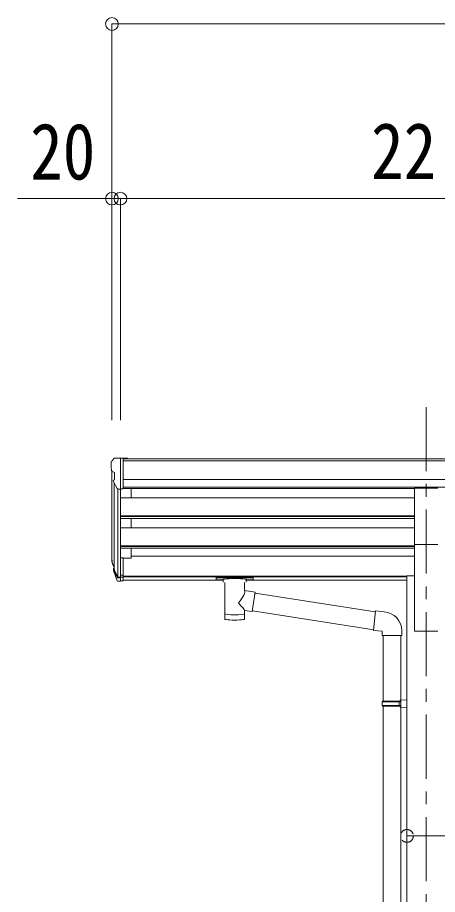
# Model space of a CAD drawing. Units: millimetres at full size, sheet at 1:30; details may follow other scales. Extents: x -20916 to 28483, y -5820 to 5820.
# Drawn here: x -7355 to -6372, y -224 to 1829 of the extents above; entities that cross this region are included whole.
import ezdxf
from ezdxf.enums import TextEntityAlignment as Align

# ---------------------------------------------------------------- set-up
doc = ezdxf.new("R2010")
doc.units = ezdxf.units.MM
doc.header["$LTSCALE"] = 30
doc.header["$PDMODE"] = 32
doc.header["$PDSIZE"] = 30
doc.linetypes.add('CHAIN1', pattern=[8, 5, -1, 1, -1])
doc.linetypes.add('DASHED1', pattern=[1.8, 1.2, -0.6])
for name, color, linetype, lineweight in [('0-1_本体', 5, 'CHAIN1', 9), ('0-3_ELV2', 4, 'Continuous', 9), ('0-5_DIM1', 4, 'DASHED1', 9), ('0-6_OTH_LINE', 6, 'Continuous', 9), ('0-9_OUTLINE', 7, 'Continuous', 9)]:
    doc.layers.add(name, color=color, linetype=linetype, lineweight=lineweight)
doc.styles.add('ＭＳ ゴシック', font='')
doc.styles.get('ＭＳ ゴシック').set_extended_font_data('MS Gothic')

msp = doc.modelspace()

# ---------------------------------------------------------------- linework, layer by layer
at = {"layer": '0-1_本体'}
msp.add_line((-6398.27, 917.13), (-6398.27, -2257.28), dxfattribs=at)
at = {"layer": '0-3_ELV2'}
for p, q in [((-7136.27, 788.35), (-7136.27, 787.72)), ((-7129.36, 797.15), (-7133.43, 791.35)), ((-7126.27, 797.72), (-7128.6, 797.58)), ((-7126.27, 797.72), (-7107.77, 797.72)), ((-7114.27, 797.72), (-7114.27, 564)), ((-7107.77, 797.72), (-7097.77, 797.63)), ((-7107.77, 725.74), (-7107.77, 797.72)), ((-7107.77, 796.12), (-4266.77, 796.12)), ((-7107.77, 790.9), (-4266.77, 790.9)), ((-7097.77, 796.12), (-7097.77, 797.63)), ((-7134.27, 767.15), (-7134.27, 564.36)), ((-7133.73, 766.54), (-7128.42, 763.47)), ((-7128.27, 763.21), (-7128.27, 746.93)), ((-7121.89, 726.55), (-7130.89, 742.14)), ((-7129.3, 739.37), (-7129.3, 537.65)), ((-7107.77, 747.37), (-4256.77, 747.37)), ((-7120.27, 725.21), (-7120.28, 519.22)), ((-7114.27, 724.74), (-7119.48, 725.06)), ((-7107.77, 725.74), (-7114.27, 725.74)), ((-7107.77, 729.52), (-4256.77, 729.52)), ((-7107.77, 726.27), (-6425.77, 726.27)), ((-7089.27, 726.27), (-7089.27, 704.21)), ((-6425.77, 595.29), (-6425.77, 727.09)), ((-6370.77, 727.09), (-6425.77, 727.09)), ((-7114.27, 704.21), (-6425.77, 704.21)), ((-7114.27, 662.33), (-6425.77, 662.33)), ((-7114.27, 660.83), (-6425.77, 660.83)), ((-7114.27, 656.52), (-6425.77, 656.52)), ((-7089.27, 656.52), (-7089.27, 634.1)), ((-7114.27, 634.1), (-6425.77, 634.1)), ((-7114.27, 592.22), (-6425.77, 592.22)), ((-7114.27, 590.73), (-6425.77, 590.73)), ((-7114.27, 586.41), (-6425.77, 586.41)), ((-7089.27, 586.41), (-7089.27, 563.37)), ((-6425.77, 595.29), (-6425.77, 392.72)), ((-6370.77, 595.29), (-6425.77, 595.29)), ((-7114.27, 564), (-7114.27, 509.23)), ((-7107.77, 564), (-7114.27, 564)), ((-7107.77, 564), (-7107.77, 509.97)), ((-7089.27, 563.37), (-7107.77, 563.37)), ((-7089.27, 568.31), (-6425.77, 568.31)), ((-7133.17, 549.81), (-7129.3, 541.86)), ((-7132.57, 551.19), (-7129.3, 544.12)), ((-7130.86, 538.53), (-7130.52, 534.13)), ((-7130.52, 534.13), (-7121.71, 510.58)), ((-7129.9, 534.69), (-7121.71, 518.52)), ((-7120.7, 519.65), (-7128.46, 535.05)), ((-7114.27, 518.97), (-7119.4, 518.97)), ((-7114.27, 517.16), (-7119.11, 517.16)), ((-7107.77, 523.87), (-7114.27, 523.87)), ((-7107.77, 518.99), (-7114.27, 518.99)), ((-7107.77, 521.29), (-6443.47, 521.29)), ((-7107.77, 519.9), (-6443.47, 519.9)), ((-6443.47, 521.72), (-6425.77, 521.72)), ((-6443.47, 521.72), (-6443.47, -1382.28)), ((-7114.27, 509.23), (-7119.11, 509.23)), ((-7107.77, 509.97), (-7114.27, 509.97)), ((-7107.77, 512.21), (-6873.77, 512.21)), ((-6819.77, 512.21), (-6443.47, 512.21)), ((-6370.77, 392.72), (-6425.77, 392.72))]:
    msp.add_line(p, q, dxfattribs=at)
for centre, radius, start, end in [((-7133.27, 788.35), 3, 93, 180), ((-6934.27, 787.72), 202, 180, 184.94904), ((-7128.54, 796.58), 1, 93.5, 145), ((-7129.36, 770.91), 6.18, 185.7035, 224.99897), ((-7128.57, 763.21), 0.3, 0, 60), ((-7128.3, 743.64), 3, 94.7167, 210), ((-7128.57, 746.93), 0.3, 274.7167, 0), ((-7119.29, 728.05), 3, 210, 266.5), ((-7105.09, 558.93), 29.53, 186.50806, 197.98144), ((-7103.68, 560.68), 30.41, 187.1552, 198.19734)]:
    msp.add_arc(centre, radius, start, end, dxfattribs=at)
for centre, major_axis, ratio, start_param, end_param in [((-7045.62, 558.49), (-89.06, 1.43), 0.57596, 6.1962358, 6.3678173), ((-7046.41, 565.17), (87.93, 4.42), 0.541684, 3.0659337, 3.2228513), ((-7129.56, 538.53), (1.3, 0), 0.90356, 1.3700892, 3.347195), ((-7043.64, 554.72), (-89.07, 0), 0.90356, 0.2056023, 0.2515348), ((-7044.35, 558.59), (-88.05, 0), 0.90356, 0.2662965, 0.3003836), ((-7119.11, 519.87), (-3, 0), 0.90356, 0.5235988, 1.5707963), ((-7119.4, 520.32), (-1.5, 0), 0.90356, 0.5235988, 1.5707963), ((-7119.11, 511.94), (3, 0), 0.90356, 3.6651914, 4.712389)]:
    msp.add_ellipse(centre, major_axis=major_axis, ratio=ratio, start_param=start_param, end_param=end_param, dxfattribs=at)
at = {"layer": '0-5_DIM1', "color": 6, "linetype": 'Continuous'}
msp.add_line((-6092.13, -86.83), (-6443.47, -86.83), dxfattribs=at)
at = {"layer": '0-5_DIM1', "color": 6}
msp.add_point((-6443.47, -86.83), dxfattribs=at)
at = {"layer": '0-6_OTH_LINE'}
for p, q in [((-7134.27, 1813.88), (-1366.27, 1813.88)), ((-7134.27, 1813.87), (-7134.27, 886.54)), ((-7134.27, 1405.05), (-7355.22, 1405.05)), ((-7134.27, 1405.05), (-7134.27, 886.54)), ((-7114.27, 1405.05), (-7134.27, 1405.05)), ((-7114.27, 1405.05), (-7114.27, 886.54)), ((-4250.27, 1405.05), (-7114.27, 1405.05))]:
    msp.add_line(p, q, dxfattribs=at)
for p in [(-7134.27, 1813.87), (-7134.27, 1405.05), (-7114.27, 1405.05)]:
    msp.add_point(p, dxfattribs=at)
at = {"layer": '0-9_OUTLINE'}
for p, q in [((-6890.27, 519.12), (-6890.27, 513.36)), ((-6888.27, 519.79), (-6805.27, 519.79)), ((-6888.27, 517.61), (-6805.27, 517.61)), ((-6873.77, 507.06), (-6873.77, 513.6)), ((-6819.77, 507.06), (-6819.77, 513.6)), ((-6803.27, 519.12), (-6803.27, 513.36)), ((-6888.27, 512.7), (-6873.77, 512.7)), ((-6869.67, 506.14), (-6869.68, 420.7)), ((-6823.87, 487.39), (-6823.87, 506.14)), ((-6819.77, 512.7), (-6805.27, 512.7)), ((-6798.65, 483.48), (-6823.87, 487.4)), ((-6798.65, 483.48), (-6805.67, 438.23)), ((-6517.66, 437.83), (-6798.96, 481.47)), ((-6823.85, 420.7), (-6823.87, 441.36)), ((-6823.87, 441.05), (-6805.67, 438.23)), ((-6521.32, 395.9), (-6805.4, 439.97)), ((-6496.66, 437.87), (-6517.49, 439.69)), ((-6455.58, 382.12), (-6455.58, 393.04)), ((-6501.58, 382.12), (-6455.58, 382.12)), ((-6499.47, 382.12), (-6499.47, 228.65)), ((-6457.47, 382.12), (-6457.47, 231.21)), ((-6501.47, 226.65), (-6500.47, 228.65)), ((-6501.47, 226.65), (-6457.47, 226.65)), ((-6501.47, 226.65), (-6501.47, 218.65)), ((-6500.47, 228.65), (-6457.47, 228.65)), ((-6461.94, 226.65), (-6462.37, 228.65)), ((-6459.47, 231.15), (-6443.47, 231.63)), ((-6459.47, 229.15), (-6459.47, 231.15)), ((-6459.47, 229.15), (-6457.47, 229.15)), ((-6443.47, 231.63), (-6443.47, 213.68)), ((-6501.47, 218.65), (-6457.47, 218.65)), ((-6501.47, 218.65), (-6500.47, 216.65)), ((-6500.47, 216.65), (-6457.47, 216.65)), ((-6499.47, 216.65), (-6499.47, -569.53)), ((-6459.47, 214.15), (-6459.47, 216.15)), ((-6459.47, 214.15), (-6443.47, 213.68)), ((-6457.47, 214.1), (-6457.47, -566.97))]:
    msp.add_line(p, q, dxfattribs=at)
for points in [[(-6890.27, 519.12), (-6890.23, 519.32), (-6890.15, 519.45), (-6890.05, 519.55), (-6889.95, 519.61), (-6889.83, 519.65), (-6889.53, 519.72), (-6889.04, 519.76), (-6888.5, 519.78), (-6888.27, 519.79)], [(-6890.27, 513.36), (-6890.23, 513.17), (-6890.15, 513.03), (-6890.05, 512.94), (-6889.95, 512.88), (-6889.83, 512.83), (-6889.53, 512.77), (-6889.04, 512.72), (-6888.5, 512.7), (-6888.27, 512.7)], [(-6805.27, 519.79), (-6804.92, 519.78), (-6804.39, 519.76), (-6803.94, 519.71), (-6803.63, 519.63), (-6803.46, 519.53), (-6803.34, 519.39), (-6803.28, 519.21), (-6803.27, 519.12)], [(-6805.27, 512.7), (-6804.92, 512.7), (-6804.39, 512.73), (-6803.94, 512.78), (-6803.63, 512.86), (-6803.46, 512.96), (-6803.34, 513.1), (-6803.28, 513.27), (-6803.27, 513.36)], [(-6517.49, 439.69), (-6521.5, 393.87), (-6501.58, 392.12), (-6501.58, 382.12)], [(-6461.94, 226.65), (-6461.94, 218.65), (-6462.37, 216.65)], [(-6459.47, 216.15), (-6457.47, 216.15), (-6457.47, 229.15)]]:
    msp.add_lwpolyline(points, dxfattribs=at)
msp.add_arc((-6500.58, 393.04), 45, 0, 85, dxfattribs=at)
for centre, major_axis, ratio, start_param, end_param in [((-6888.27, 517.39), (2, 0), 0.109601, 1.5707963, 3.1415927), ((-6846.77, 513.6), (27, 0), 0.070066, 6.2831853, 9.424778), ((-6805.27, 517.39), (2, 0), 0.109601, 0, 1.5707963), ((-6835.77, 509.62), (16, 0), 0.361356, 6.2636979, 6.2831853), ((-6846.77, 460.85), (-22.81, -26.62), 0.234429, 1.6855472, 3.1268519), ((-6844.22, 463.5), (20.32, -22.25), 0.045535, 0.0389954, 1.3075346), ((-6846.77, 433.14), (22.91, 0), 0.122865, 3.1415927, 6.2831853), ((-6846.77, 420.7), (22.92, 0), 0.101955, 3.1415499, 6.2833984)]:
    msp.add_ellipse(centre, major_axis=major_axis, ratio=ratio, start_param=start_param, end_param=end_param, dxfattribs=at)

# ---------------------------------------------------------------- texts
at = {"layer": '0-3_ELV2', "color": 7, "style": 'ＭＳ ゴシック', "width": 0.85}
msp.add_text('22:2148 29:2864 50:5012', height=132, dxfattribs=at).set_placement((-6527.55, 1411.05), align=Align.BOTTOM_LEFT)
at = {"layer": '0-6_OTH_LINE', "color": 7, "style": 'ＭＳ ゴシック', "width": 0.85}
msp.add_text('20', height=132, dxfattribs=at).set_placement((-7325.75, 1410.03), align=Align.BOTTOM_LEFT)

doc.saveas('drawing.dxf')
